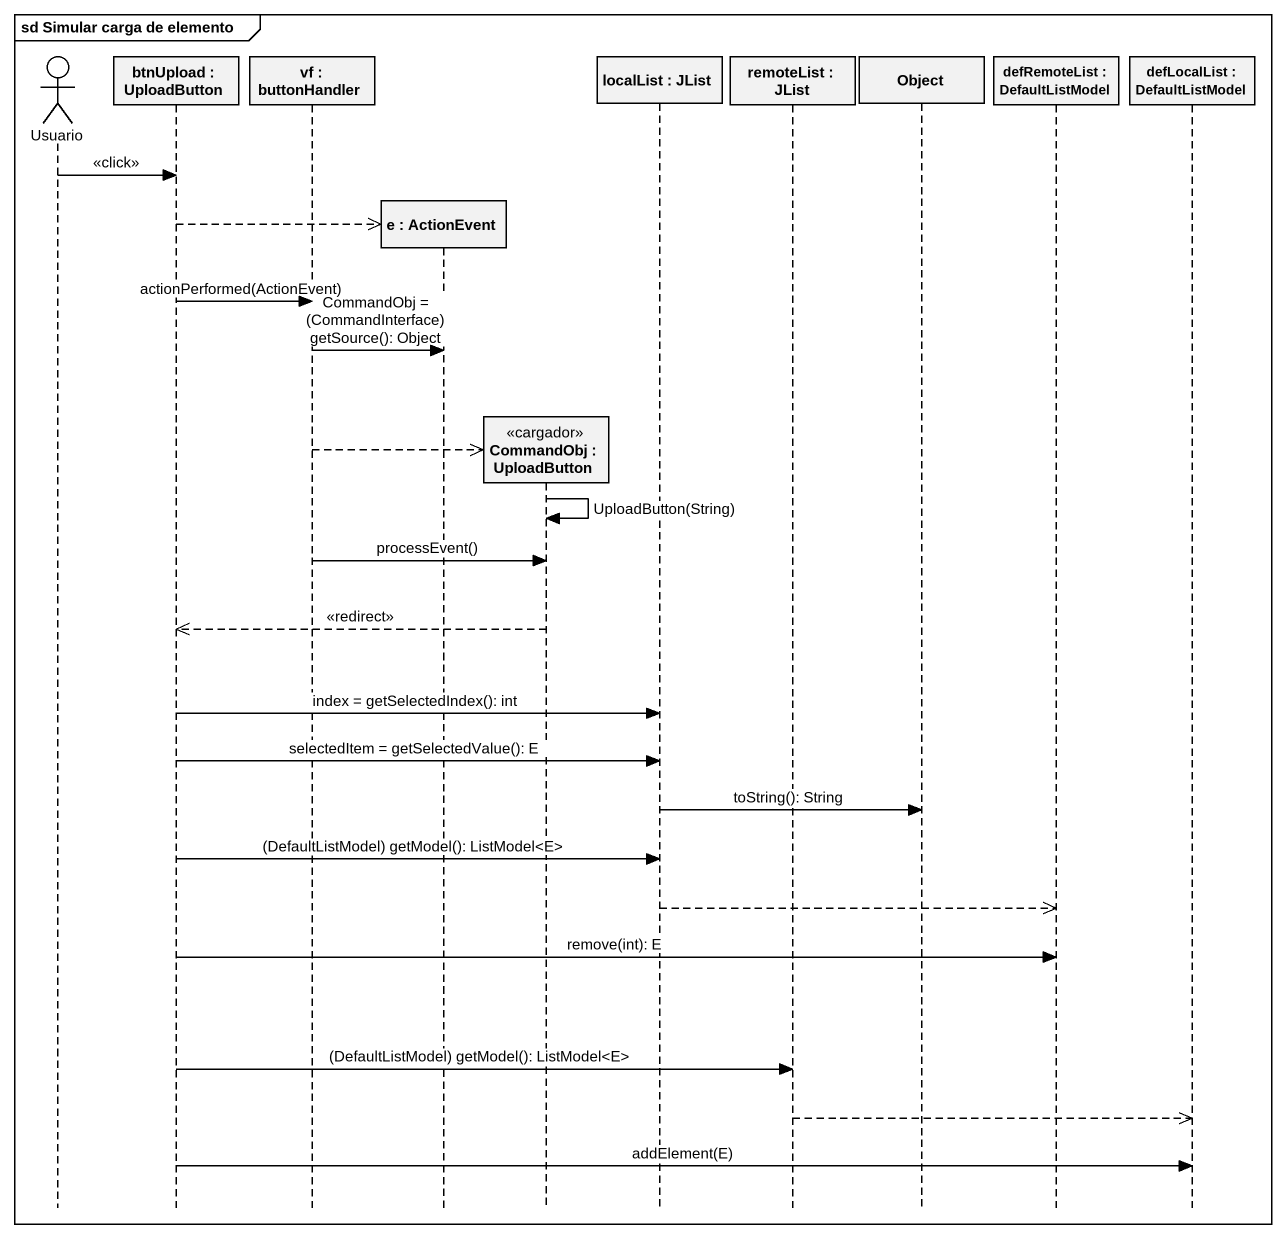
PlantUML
@startuml
mainframe sd Simular carga de elemento
hide footbox
actor Usuario
participant "btnUpload : UploadButton" as btnUpload
participant "vf : buttonHandler" as vf
participant "e : ActionEvent" as e
participant "CommandObj : UploadButton" as CommandObj <<cargador>>
participant "localList : JList" as localList
participant "remoteList : JList" as remoteList
participant "Object" as Object_
participant "defRemoteList : DefaultListModel" as defRemoteList
participant "defLocalList : DefaultListModel" as defLocalList

Usuario -> btnUpload : <<click>>
btnUpload -->> e **
btnUpload -> vf : actionPerformed(ActionEvent)
vf -> e : CommandObj = (CommandInterface) getSource(): Object
vf -->> CommandObj **
CommandObj -> CommandObj : UploadButton(String)
vf -> CommandObj : processEvent()
CommandObj -->> btnUpload : <<redirect>>
btnUpload -> localList : index = getSelectedIndex(): int
btnUpload -> localList : selectedItem = getSelectedValue(): E
localList -> Object_ : toString(): String
btnUpload -> localList : (DefaultListModel) getModel(): ListModel<E>
localList -->> defRemoteList
btnUpload -> defRemoteList : remove(int): E
btnUpload -> remoteList : (DefaultListModel) getModel(): ListModel<E>
remoteList -->> defLocalList
btnUpload -> defLocalList : addElement(E)
@enduml
